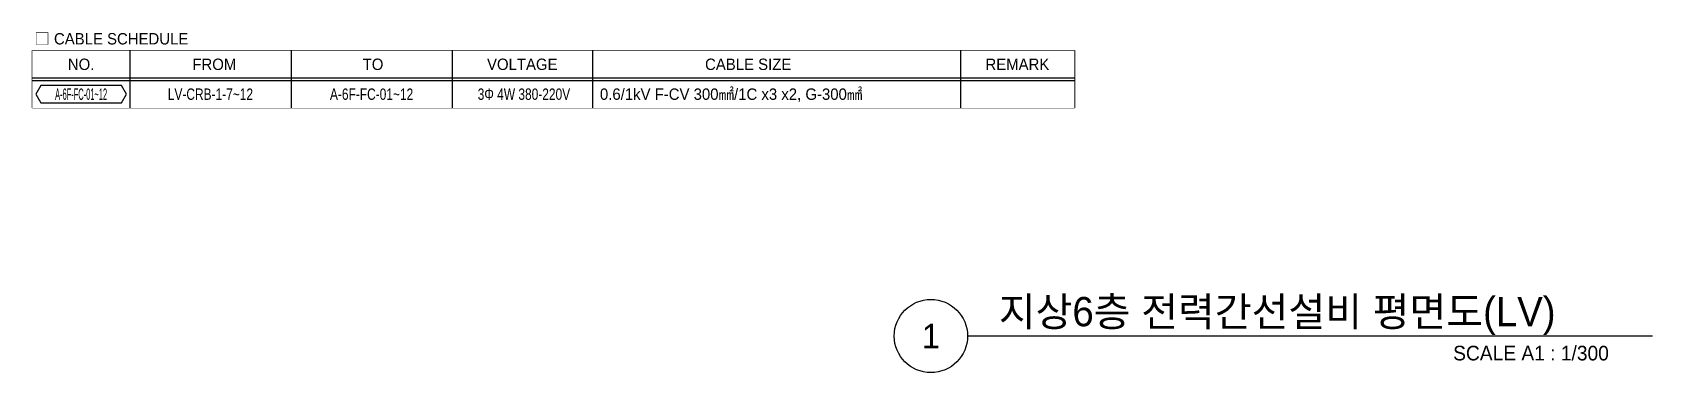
# Model space of a CAD drawing. Header units: millimetres. Extents: x 33932 to 374132, y 182625 to 847314.
# Drawn here: x 35883 to 135322, y 721650 to 742565 of the extents above; entities that cross this region are included whole.
import ezdxf
from ezdxf.enums import TextEntityAlignment as Align

# ---------------------------------------------------------------- set-up
doc = ezdxf.new("R2010")
doc.units = ezdxf.units.MM
doc.header["$LTSCALE"] = 150
for name, color, linetype in [('-----26 Electrical Cable Tray_HV_발전기 B', 103, 'Continuous'), ('-----29 Cable Schedule', 1, 'Continuous'), ('-----29 Indicator', 1, 'Continuous'), ('-----29 주기', 1, 'Continuous'), ('-----30 Text', 2, 'Continuous'), ('-----41 Drawing Title', 2, 'Continuous')]:
    doc.layers.add(name, color=color, linetype=linetype)
doc.styles.add('ELEC', font='')
doc.styles.get('ELEC').set_extended_font_data('Dotum')

msp = doc.modelspace()

# ---------------------------------------------------------------- linework, layer by layer
at = {"layer": '-----29 Cable Schedule', "color": 3, "elevation": 0}
msp.add_lwpolyline([(35883, 741442), (99836, 741442), (99836, 737926), (35883, 737926)], close=True, dxfattribs=at)
at = {"layer": '-----41 Drawing Title', "color": 7}
msp.add_line((135322, 723900), (93278, 723900), dxfattribs=at)
msp.add_circle((91028, 723900), 2250, dxfattribs=at)

# ---------------------------------------------------------------- texts
at = {"layer": '-----41 Drawing Title', "color": 2, "style": 'ELEC'}
msp.add_text('지상6층 전력간선설비 평면도(LV)', height=1800, dxfattribs=at).set_placement((95195, 724500))
at = {"layer": '-----41 Drawing Title', "color": 7, "style": 'ELEC'}
msp.add_text('1', height=1500, dxfattribs=at).set_placement((91028, 723900), align=Align.MIDDLE)
at = {"layer": '-----41 Drawing Title', "style": 'ELEC'}
msp.add_text('SCALE A1 : 1/300', height=900, dxfattribs=at).set_placement((132637, 722400), align=Align.RIGHT)

# ---------------------------------------------------------------- next in the draw order: wipeouts: each hides what was drawn before it
at = {"color": 3}
msp.add_wipeout([(35883, 741442), (99836, 741442), (99836, 737926), (35883, 737926)], dxfattribs=at).dxf.layer = '-----26 Electrical Cable Tray_HV_발전기 B'

# ---------------------------------------------------------------- next in the draw order: linework, layer by layer
at = {"layer": '-----29 Cable Schedule'}
for p, q in [((41862, 741442), (41862, 739606)), ((51754, 741442), (51754, 739606)), ((61645, 741442), (61645, 739606)), ((70257, 741442), (70257, 739606)), ((92836, 741442), (92836, 739606))]:
    msp.add_line(p, q, dxfattribs=at)
at = {"layer": '-----29 Cable Schedule', "color": 3}
for p, q in [((35883, 739762), (99836, 739762)), ((35883, 739606), (99836, 739606))]:
    msp.add_line(p, q, dxfattribs=at)
at = {"layer": '-----29 Cable Schedule', "color": 1}
for p, q in [((41862, 739606), (41862, 737926)), ((51754, 739606), (51754, 737926)), ((61645, 739606), (61645, 737926)), ((70257, 739606), (70257, 737926)), ((92836, 739606), (92836, 737926))]:
    msp.add_line(p, q, dxfattribs=at)
at = {"layer": '-----29 주기', "elevation": 0}
msp.add_lwpolyline([(36403, 739305), (36092, 738766), (36403, 738227), (41342, 738227), (41653, 738766), (41342, 739305)], close=True, dxfattribs=at)

# ---------------------------------------------------------------- next in the draw order: texts
at = {"layer": '-----29 Indicator', "color": 2, "linetype": 'Continuous', "style": 'ELEC'}
msp.add_text('□ CABLE SCHEDULE', height=700, dxfattribs=at).set_placement((35998, 742170), align=Align.MIDDLE_LEFT)
at = {"layer": '-----30 Text', "style": 'ELEC'}
msp.add_text('NO.', height=700, dxfattribs=at).set_placement((38872, 740602), align=Align.MIDDLE)
for s, p in [('FROM', (47049, 740602)), ('TO', (56788, 740602)), ('VOLTAGE', (65948, 740602)), ('CABLE SIZE', (79814, 740602)), ('REMARK', (96336, 740602))]:
    msp.add_text(s, height=700, dxfattribs=at).set_placement(p, align=Align.MIDDLE_CENTER)
at = {"layer": '-----30 Text', "linetype": 'Continuous', "style": 'ELEC', "width": 0.5}
msp.add_text('A-6F-FC-01~12', height=700, dxfattribs=at).set_placement((38872, 738766, 0), align=Align.MIDDLE)
at = {"layer": '-----30 Text', "style": 'ELEC', "width": 0.8}
for s, p in [('LV-CRB-1-7~12', (46808, 738766)), ('A-6F-FC-01~12', (56700, 738766)), ('3Φ 4W 380-220V', (66050, 738766))]:
    msp.add_text(s, height=700, dxfattribs=at).set_placement(p, align=Align.MIDDLE_CENTER)
at = {"layer": '-----30 Text', "style": 'ELEC'}
msp.add_text('0.6/1kV F-CV 300㎟/1C x3 x2, G-300㎟', height=700, dxfattribs=at).set_placement((70714, 738766), align=Align.MIDDLE_LEFT)

doc.saveas('drawing.dxf')
